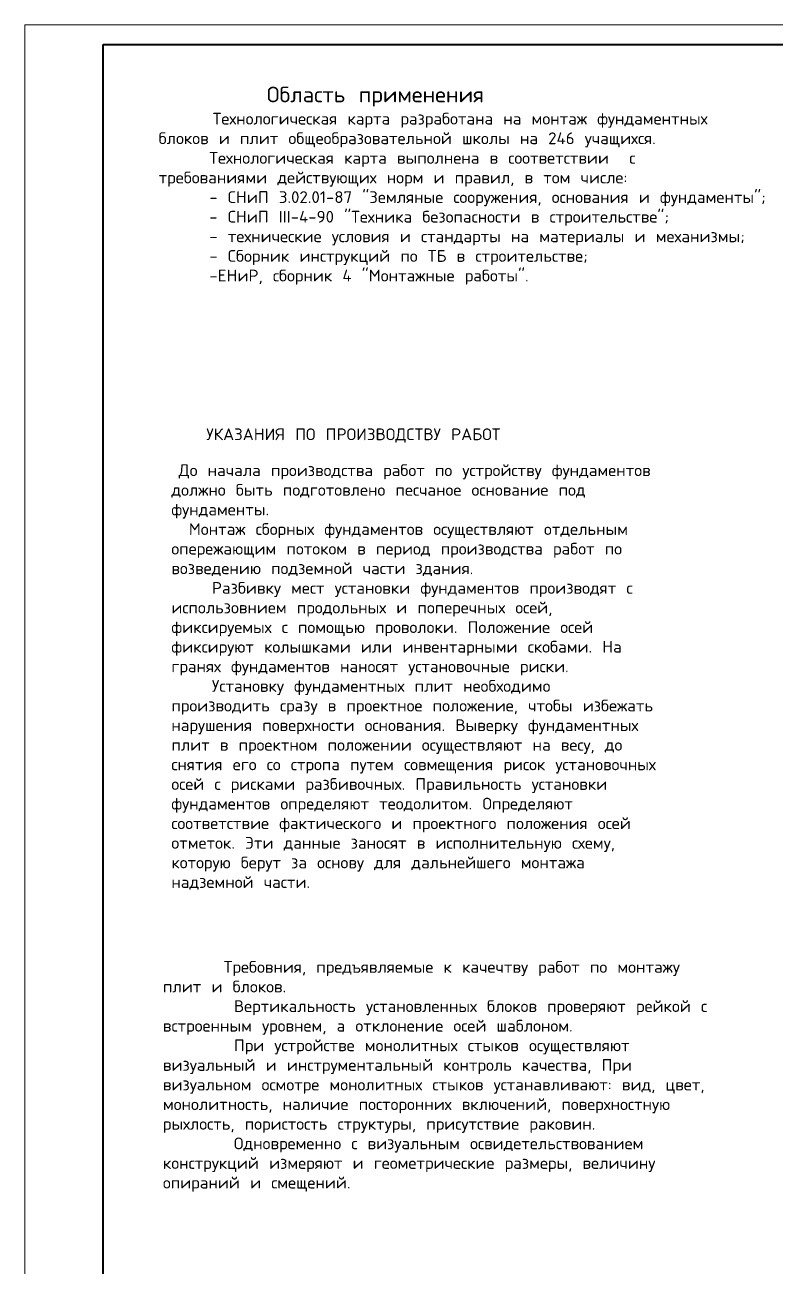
# Model space of a CAD drawing. Header units: millimetres. Extents: x 707 to 5070, y -235 to 1028.
# Drawn here: x 4223.2 to 4414.6, y 42.2 to 358.7 of the extents above; entities that cross this region are included whole.
import ezdxf

# ---------------------------------------------------------------- set-up
doc = ezdxf.new("R2010")
doc.units = ezdxf.units.MM
doc.layers.add('Основная', color=7, linetype='Continuous', lineweight=40)
doc.layers.add('Тонкая', color=5, linetype='Continuous', lineweight=15)

msp = doc.modelspace()

# ---------------------------------------------------------------- linework, layer by layer
at = {"layer": 'Основная', "color": 0}
for p, q in [((4243.153, -230.287), (4243.153, 353.713)), ((4243.153, 353.713), (5059.153, 353.713))]:
    msp.add_line(p, q, dxfattribs=at)
at = {"layer": 'Тонкая', "color": 0}
for p, q in [((4223.153, -235.287), (4223.153, 358.713)), ((4223.153, 358.713), (5064.153, 358.713))]:
    msp.add_line(p, q, dxfattribs=at)

# ---------------------------------------------------------------- texts
at = {"attachment_point": 1}
for s, insert, char_height, width in [('{\\Ftxt.shx|c204;        Область применения\\P    \\H0.75x;Технологическая карта разработана на монтаж фундаментных блоков и плит общеобразовательной школы на 246 учащихся.\\P     Технологическая карта выполнена в соответствии  с требованиями действующих норм и правил, в том числе:\\P     - СНиП 3.02.01-87 "Земляные сооружения, основания и фундаменты";\\P     - СНиП \\Ftxt.shx|c0;III\\Ftxt.shx|c204;-4-90 "Техника безопасности в строительстве";\\P     - технические условия и стандарты на материалы и механизмы;\\P     - Сборник инструкций по ТБ в строительстве;\\P     -ЕНиР, сборник 4 "Монтажные работы".\\P\\H1.333x;      }', (4257.2976, 342.9491), 4, 159.217778), ('{\\H1.2x;        \\Ftxt.shx|c204;УКАЗАНИЯ\\Ftxt.shx|c0; \\Ftxt.shx|c204;ПО\\Ftxt.shx|c0; \\Ftxt.shx|c204;ПРОИЗВОДСТВУ\\Ftxt.shx|c0; \\Ftxt.shx|c204;РАБОТ\\Ftxt.shx|c0;\\P}\\P  {\\Ftxt.shx|c204;\\H1.2x;До\\Ftxt.shx|c0; \\Ftxt.shx|c204;начала\\Ftxt.shx|c0; \\Ftxt.shx|c204;производства\\Ftxt.shx|c0; \\Ftxt.shx|c204;работ\\Ftxt.shx|c0; \\Ftxt.shx|c204;по\\Ftxt.shx|c0; \\Ftxt.shx|c204;устройству\\Ftxt.shx|c0; \\Ftxt.shx|c204;фундаментов\\Ftxt.shx|c0; \\Ftxt.shx|c204;должно\\Ftxt.shx|c0; \\Ftxt.shx|c204;быть\\Ftxt.shx|c0; \\Ftxt.shx|c204;подготовлено\\Ftxt.shx|c0; \\Ftxt.shx|c204;песчаное\\Ftxt.shx|c0; \\Ftxt.shx|c204;основание\\Ftxt.shx|c0; \\Ftxt.shx|c204;под\\Ftxt.shx|c0; \\Ftxt.shx|c204;фундаменты\\Ftxt.shx|c0;.} \\P{\\H1.2x;    \\Ftxt.shx|c204;Монтаж\\Ftxt.shx|c0; \\Ftxt.shx|c204;сборных\\Ftxt.shx|c0; \\Ftxt.shx|c204;фундаментов\\Ftxt.shx|c0; \\Ftxt.shx|c204;осуществляют\\Ftxt.shx|c0; \\Ftxt.shx|c204;отдельным\\Ftxt.shx|c0; \\Ftxt.shx|c204;опережающим\\Ftxt.shx|c0; \\Ftxt.shx|c204;потоком\\Ftxt.shx|c0; \\Ftxt.shx|c204;в\\Ftxt.shx|c0; \\Ftxt.shx|c204;период\\Ftxt.shx|c0; \\Ftxt.shx|c204;производства\\Ftxt.shx|c0; \\Ftxt.shx|c204;работ\\Ftxt.shx|c0; \\Ftxt.shx|c204;по\\Ftxt.shx|c0; \\Ftxt.shx|c204;возведению\\Ftxt.shx|c0; \\Ftxt.shx|c204;подземной\\Ftxt.shx|c0; \\Ftxt.shx|c204;части\\Ftxt.shx|c0; \\Ftxt.shx|c204;здания\\Ftxt.shx|c0;.\\P    \\Ftxt.shx|c204;Разбивку\\Ftxt.shx|c0; \\Ftxt.shx|c204;мест\\Ftxt.shx|c0; \\Ftxt.shx|c204;установки\\Ftxt.shx|c0; \\Ftxt.shx|c204;фундаментов\\Ftxt.shx|c0; \\Ftxt.shx|c204;производят\\Ftxt.shx|c0; \\Ftxt.shx|c204;с\\Ftxt.shx|c0; \\Ftxt.shx|c204;использовнием\\Ftxt.shx|c0; \\Ftxt.shx|c204;продольных\\Ftxt.shx|c0; \\Ftxt.shx|c204;и\\Ftxt.shx|c0; \\Ftxt.shx|c204;поперечных\\Ftxt.shx|c0; \\Ftxt.shx|c204;осей\\Ftxt.shx|c0;, \\Ftxt.shx|c204;фиксируемых\\Ftxt.shx|c0; \\Ftxt.shx|c204;с\\Ftxt.shx|c0; \\Ftxt.shx|c204;помощью\\Ftxt.shx|c0; \\Ftxt.shx|c204;проволоки\\Ftxt.shx|c0;. \\Ftxt.shx|c204;Положение\\Ftxt.shx|c0; \\Ftxt.shx|c204;осей\\Ftxt.shx|c0; \\Ftxt.shx|c204;фиксируют\\Ftxt.shx|c0; \\Ftxt.shx|c204;колышками\\Ftxt.shx|c0; \\Ftxt.shx|c204;или\\Ftxt.shx|c0; \\Ftxt.shx|c204;инвентарными\\Ftxt.shx|c0; \\Ftxt.shx|c204;скобами\\Ftxt.shx|c0;. \\Ftxt.shx|c204;На\\Ftxt.shx|c0; \\Ftxt.shx|c204;гранях\\Ftxt.shx|c0; \\Ftxt.shx|c204;фундаментов\\Ftxt.shx|c0; \\Ftxt.shx|c204;наносят\\Ftxt.shx|c0; \\Ftxt.shx|c204;установочные\\Ftxt.shx|c0; \\Ftxt.shx|c204;риски\\Ftxt.shx|c0;.\\P    \\Ftxt.shx|c204;Установку\\Ftxt.shx|c0; \\Ftxt.shx|c204;фундаментных\\Ftxt.shx|c0; \\Ftxt.shx|c204;плит\\Ftxt.shx|c0; \\Ftxt.shx|c204;необходимо\\Ftxt.shx|c0; \\Ftxt.shx|c204;производить\\Ftxt.shx|c0; \\Ftxt.shx|c204;сразу\\Ftxt.shx|c0; \\Ftxt.shx|c204;в\\Ftxt.shx|c0; \\Ftxt.shx|c204;проектное\\Ftxt.shx|c0; \\Ftxt.shx|c204;положение\\Ftxt.shx|c0;, \\Ftxt.shx|c204;чтобы\\Ftxt.shx|c0; \\Ftxt.shx|c204;избежать\\Ftxt.shx|c0; \\Ftxt.shx|c204;нарушения\\Ftxt.shx|c0; \\Ftxt.shx|c204;поверхности\\Ftxt.shx|c0; \\Ftxt.shx|c204;основания\\Ftxt.shx|c0;. \\Ftxt.shx|c204;Выверку\\Ftxt.shx|c0; \\Ftxt.shx|c204;фундаментных\\Ftxt.shx|c0; \\Ftxt.shx|c204;плит\\Ftxt.shx|c0; \\Ftxt.shx|c204;в\\Ftxt.shx|c0; \\Ftxt.shx|c204;проектном\\Ftxt.shx|c0; \\Ftxt.shx|c204;положении\\Ftxt.shx|c0; \\Ftxt.shx|c204;осуществляют\\Ftxt.shx|c0; \\Ftxt.shx|c204;на\\Ftxt.shx|c0; \\Ftxt.shx|c204;весу\\Ftxt.shx|c0;, \\Ftxt.shx|c204;до\\Ftxt.shx|c0; \\Ftxt.shx|c204;снятия\\Ftxt.shx|c0; \\Ftxt.shx|c204;его\\Ftxt.shx|c0; \\Ftxt.shx|c204;со\\Ftxt.shx|c0; \\Ftxt.shx|c204;стропа\\Ftxt.shx|c0; \\Ftxt.shx|c204;путем\\Ftxt.shx|c0; \\Ftxt.shx|c204;совмещения\\Ftxt.shx|c0; \\Ftxt.shx|c204;рисок\\Ftxt.shx|c0; \\Ftxt.shx|c204;установочных\\Ftxt.shx|c0; \\Ftxt.shx|c204;осей\\Ftxt.shx|c0; \\Ftxt.shx|c204;с\\Ftxt.shx|c0; \\Ftxt.shx|c204;рисками\\Ftxt.shx|c0; \\Ftxt.shx|c204;разбивочных\\Ftxt.shx|c0;. \\Ftxt.shx|c204;Правильность\\Ftxt.shx|c0; \\Ftxt.shx|c204;установки\\Ftxt.shx|c0; \\Ftxt.shx|c204;фундаментов\\Ftxt.shx|c0; \\Ftxt.shx|c204;определяют\\Ftxt.shx|c0; \\Ftxt.shx|c204;теодолитом\\Ftxt.shx|c0;. \\Ftxt.shx|c204;Определяют\\Ftxt.shx|c0; \\Ftxt.shx|c204;соответствие\\Ftxt.shx|c0; \\Ftxt.shx|c204;фактического\\Ftxt.shx|c0; \\Ftxt.shx|c204;и\\Ftxt.shx|c0; \\Ftxt.shx|c204;проектного\\Ftxt.shx|c0; \\Ftxt.shx|c204;положения\\Ftxt.shx|c0; \\Ftxt.shx|c204;осей\\Ftxt.shx|c0; \\Ftxt.shx|c204;отметок\\Ftxt.shx|c0;. \\Ftxt.shx|c204;Эти\\Ftxt.shx|c0; \\Ftxt.shx|c204;данные\\Ftxt.shx|c0; \\Ftxt.shx|c204;заносят\\Ftxt.shx|c0; \\Ftxt.shx|c204;в\\Ftxt.shx|c0; \\Ftxt.shx|c204;исполнительную\\Ftxt.shx|c0; \\Ftxt.shx|c204;схему\\Ftxt.shx|c0;, \\Ftxt.shx|c204;которую\\Ftxt.shx|c0; \\Ftxt.shx|c204;берут\\Ftxt.shx|c0; \\Ftxt.shx|c204;за\\Ftxt.shx|c0; \\Ftxt.shx|c204;основу\\Ftxt.shx|c0; \\Ftxt.shx|c204;для\\Ftxt.shx|c0; \\Ftxt.shx|c204;дальнейшего\\Ftxt.shx|c0; \\Ftxt.shx|c204;монтажа\\Ftxt.shx|c0; \\Ftxt.shx|c204;надземной\\Ftxt.shx|c0; \\Ftxt.shx|c204;части\\Ftxt.shx|c0;.\\P\\Ftxt.shx|c204;         \\Ftxt.shx|c0;\\P     }', (4260.5389, 255.7959), 2.5, 134.304512)]:
    msp.add_mtext(s, dxfattribs=dict(at, insert=insert, char_height=char_height, width=width))
at = {"lineweight": -3, "insert": (4258.3893, 119.9748), "char_height": 3, "width": 150.508104, "attachment_point": 1}
msp.add_mtext('{\\Ftxt.shx|c204;      Требовния, предъявляемые к качечтву работ по монтажу плит и блоков.\\P       Вертикальность установленных блоков проверяют рейкой с встроенным уровнем, а отклонение осей шаблоном.\\P       При устройстве монолитных стыков осуществляют визуальный и инструментальный контроль качества, При визуальном осмотре монолитных стыков устанавливают: вид, цвет, монолитность, наличие посторонних включений, поверхностную рыхлость, пористость структуры, присутствие раковин.\\P       Одновременно с визуальным освидетельствованием конструкций измеряют и геометрические размеры, величину опираний и смещений.  }', dxfattribs=at)

doc.saveas('drawing.dxf')
